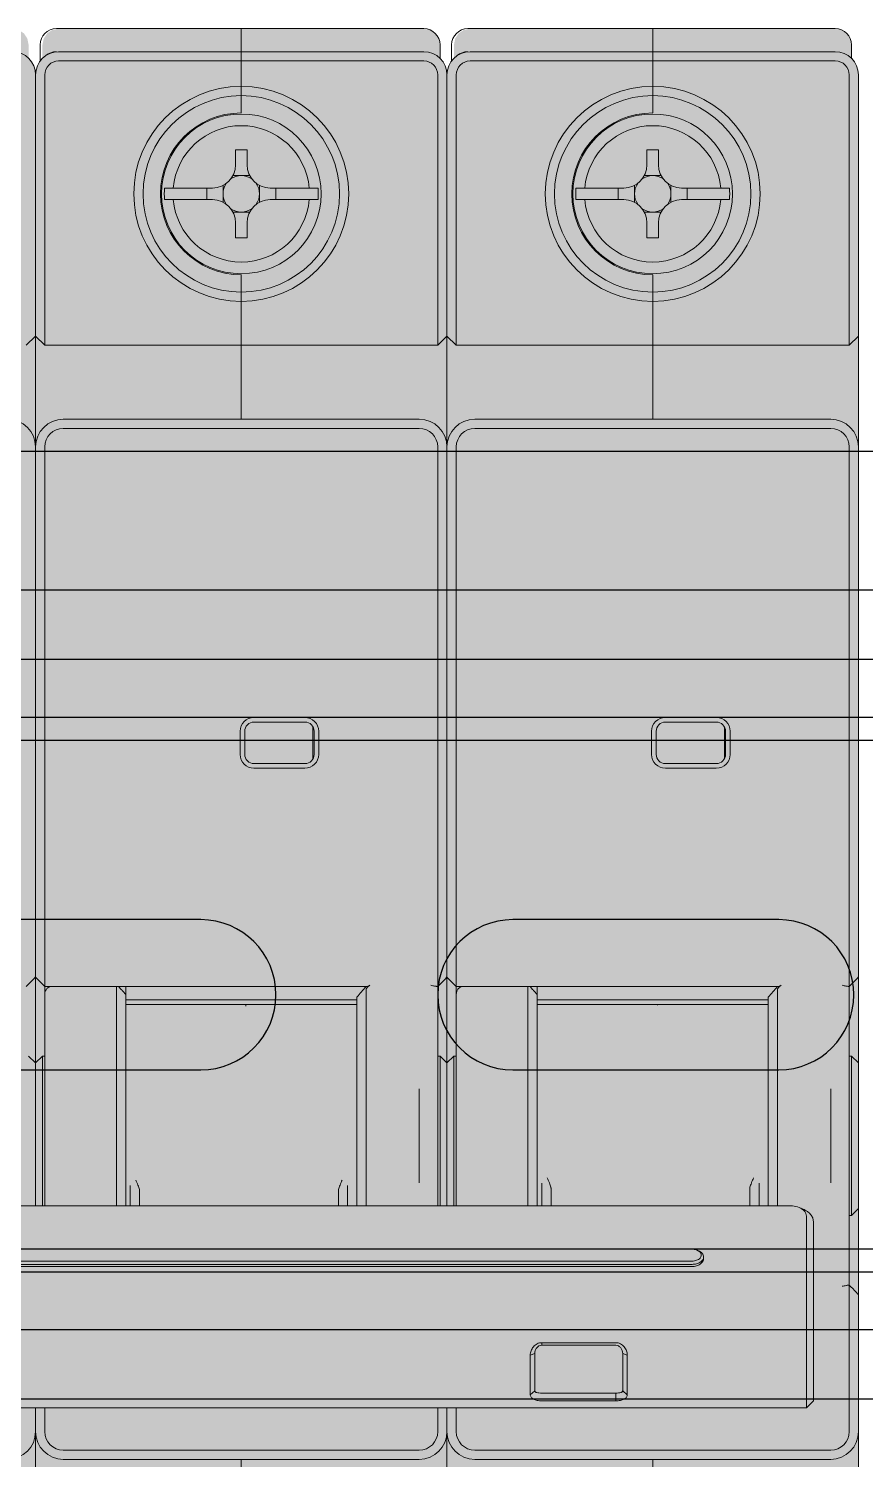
# Model space of a CAD drawing. Header units: millimetres. Extents: x -205 to 4435, y 0 to 4374.
# Drawn here: x 1730.8 to 1767, y 3533.2 to 3595.1 of the extents above; entities that cross this region are included whole.
import ezdxf
from ezdxf.enums import TextEntityAlignment as Align

# ---------------------------------------------------------------- set-up
doc = ezdxf.new("R2010")
doc.units = ezdxf.units.MM
for name, color, linetype, lineweight, true_color in [('BODY', 7, 'Continuous', 5, 0xf0f1eb), ('DETAILS', 7, 'Continuous', 5, 0x2f373d), ('INDICATOR', 7, 'Continuous', 5, 0x3d9868), ('LEVERS', 7, 'Continuous', 5, 0x2b7ac1), ('MARKING', 7, 'Continuous', 5, 0x2f373d), ('RECESS', 7, 'Continuous', 5, 0x6c747a), ('TERMINALS', 7, 'Continuous', 5, 0xa4adb6)]:
    doc.layers.add(name, color=color, linetype=linetype, lineweight=lineweight, true_color=true_color)
doc.layers.add('CP_DEVICES', color=7, linetype='Continuous')
doc.layers.add('PARAMETERS', color=7, linetype='Continuous', plot=False)
doc.styles.add('BLOCK_ARIAL', font='arial.ttf')

# ---------------------------------------------------------------- blocks, each defined once
blk = doc.blocks.new('A$Ca0305565')
at = {"color": 7, "linetype": 'Continuous', "lineweight": 25}
for p, q in [((414.5, 97.5), (35.5, 97.5)), ((414.5, 91.5), (35.5, 91.5)), ((414.5, 86), (35.5, 86)), ((293.25, 77.25), (281.75, 77.25)), ((318.25, 77.25), (306.75, 77.25)), ((281.75, 70.75), (293.25, 70.75)), ((306.75, 70.75), (318.25, 70.75)), ((414.5, 62), (35.5, 62)), ((414.5, 56.5), (35.5, 56.5))]:
    blk.add_line(p, q, dxfattribs=at)
at = {"color": 8, "linetype": 'Continuous', "lineweight": 25}
for p, q in [((414.5, 88.5), (35.5, 88.5)), ((414.5, 85), (35.5, 85)), ((414.5, 63), (35.5, 63)), ((414.5, 59.5), (35.5, 59.5))]:
    blk.add_line(p, q, dxfattribs=at)
at = {"color": 7, "linetype": 'Continuous', "lineweight": 25}
for centre, start, end in [((293.25, 74), 0, 90), ((306.75, 74), 90, 270), ((318.25, 74), 0, 90), ((293.25, 74), 270, 0), ((318.25, 74), 270, 0)]:
    blk.add_arc(centre, 3.25, start, end, dxfattribs=at)
blk = doc.blocks.new('*U391')
blk.add_blockref('A$Ca0305565', (-12.005, 536.234))
blk = doc.blocks.new('AV_3P_54')
at = {"layer": 'BODY', "true_color": 0xf0f1eb}
blk.add_hatch(color=7, dxfattribs=at).paths.add_polyline_path([(14.6, 2.2), (14.6, 0), (3.1, 0), (3.1, 2.2), (1.3, 2.2), (1.03, 2.255), (0.805, 2.405), (0.655, 2.63), (0.6, 2.9), (0.6, 3.4), (0.727, 3.4), (0.59, 3.49), (0.38, 3.81), (0.32, 4), (0.3, 4.2), (0.3, 15.5), (0.3, 20.3), (0.3, 26.24), (0.3, 29.95), (0.3, 36.25), (0.3, 39.96), (0.3, 62.9), (0.32, 63.14), (0.326, 63.16), (0.3, 63.16), (0.3, 67.7), (0.3, 79), (0.32, 79.2), (0.38, 79.39), (0.59, 79.71), (0.6, 79.717), (0.6, 80.3), (0.655, 80.57), (0.805, 80.795), (1.03, 80.945), (1.3, 81), (9.2, 81), (9.2, 81), (17.1, 81), (17.37, 80.945), (17.595, 80.795), (17.745, 80.57), (17.8, 80.3), (17.8, 79.717), (17.81, 79.71), (17.948, 79.5), (17.948, 79.5), (18.02, 79.39), (18.08, 79.2), (18.1, 79), (18.12, 79.2), (18.18, 79.39), (18.39, 79.71), (18.4, 79.717), (18.4, 80.3), (18.455, 80.57), (18.605, 80.795), (18.83, 80.945), (19.1, 81), (27, 81), (27, 81), (34.9, 81), (35.17, 80.945), (35.395, 80.795), (35.545, 80.57), (35.6, 80.3), (35.6, 79.717), (35.61, 79.71), (35.748, 79.5), (35.748, 79.5), (35.82, 79.39), (35.88, 79.2), (35.9, 79), (35.92, 79.2), (35.98, 79.39), (36.052, 79.5), (36.19, 79.71), (36.2, 79.717), (36.2, 80.3), (36.255, 80.57), (36.405, 80.795), (36.63, 80.945), (36.9, 81), (44.8, 81), (52.7, 81), (52.97, 80.945), (53.195, 80.795), (53.345, 80.57), (53.4, 80.3), (53.4, 79.717), (53.41, 79.71), (53.548, 79.5), (53.62, 79.39), (53.68, 79.2), (53.7, 79), (53.7, 67.7), (53.7, 62.9), (53.7, 39.975), (53.7, 39.97), (53.7, 36.25), (53.7, 29.95), (53.7, 26.23), (53.7, 26.225), (53.7, 20.3), (53.7, 15.5), (53.7, 4.2), (53.68, 4), (53.62, 3.81), (53.41, 3.49), (53.4, 3.483), (53.4, 2.9), (53.345, 2.63), (53.195, 2.405), (52.97, 2.255), (52.7, 2.2), (50.9, 2.2), (50.2, 2.2), (50.2, 0), (38.7, 0), (38.7, 2.2), (36.9, 2.2), (36.63, 2.255), (36.405, 2.405), (36.255, 2.63), (36.2, 2.9), (36.2, 3.4), (36.327, 3.4), (36.19, 3.49), (35.98, 3.81), (35.92, 4), (35.9, 4.2), (35.88, 4), (35.82, 3.81), (35.61, 3.49), (35.6, 3.483), (35.6, 2.9), (35.545, 2.63), (35.395, 2.405), (35.17, 2.255), (34.9, 2.2), (27, 2.2), (27, 2.2), (19.1, 2.2), (18.83, 2.255), (18.605, 2.405), (18.455, 2.63), (18.4, 2.9), (18.4, 3.4), (18.527, 3.4), (18.39, 3.49), (18.18, 3.81), (18.12, 4), (18.1, 4.2), (18.08, 4), (18.02, 3.81), (17.81, 3.49), (17.8, 3.483), (17.8, 2.9), (17.745, 2.63), (17.595, 2.405), (17.37, 2.255), (17.1, 2.2), (15.3, 2.2)])
at = {"layer": 'INDICATOR', "true_color": 0x3d9868}
for points in [[(30.175, 49.175), (29.985, 49.045), (29.75, 49), (27.55, 49), (27.315, 49.045), (27.125, 49.175), (26.995, 49.365), (26.95, 49.6), (26.95, 50.6), (26.995, 50.835), (27.125, 51.025), (27.315, 51.155), (27.55, 51.2), (29.75, 51.2), (29.985, 51.155), (30.175, 51.025), (30.305, 50.835), (30.35, 50.6), (30.35, 49.6), (30.305, 49.365)], [(47.975, 49.175), (47.785, 49.045), (47.55, 49), (45.35, 49), (45.115, 49.045), (44.925, 49.175), (44.795, 49.365), (44.75, 49.6), (44.75, 50.6), (44.795, 50.835), (44.925, 51.025), (45.115, 51.155), (45.35, 51.2), (47.55, 51.2), (47.785, 51.155), (47.975, 51.025), (48.105, 50.835), (48.15, 50.6), (48.15, 49.6), (48.105, 49.365)]]:
    blk.add_hatch(color=105, dxfattribs=at).paths.add_polyline_path(points)
at = {"layer": 'LEVERS'}
blk.add_hatch(color=256, dxfattribs=at).paths.add_polyline_path([(2.25, 29.435), (2.26, 29.475), (2.265, 29.515), (2.28, 29.55), (2.3, 29.59), (2.32, 29.63), (2.34, 29.665), (2.37, 29.7), (2.4, 29.735), (2.435, 29.765), (2.47, 29.8), (2.51, 29.825), (2.555, 29.855), (2.6, 29.885), (2.65, 29.905), (2.695, 29.93), (2.811, 29.978), (2.815, 29.98), (2.865, 30), (2.885, 30.01), (2.905, 30.015), (2.93, 30.025), (2.95, 30.03), (3.025, 30.05), (3.1, 30.065), (3.175, 30.07), (3.25, 30.075), (3.8, 30.075), (4.2, 30.075), (4.4, 30.075), (4.8, 30.075), (13.4, 30.075), (13.8, 30.075), (14.2, 30.075), (14.6, 30.075), (17.7, 30.075), (17.8, 30.075), (18.1, 30.075), (18.4, 30.075), (18.5, 30.075), (21.6, 30.075), (22, 30.075), (22.2, 30.075), (22.6, 30.075), (31.2, 30.075), (31.6, 30.075), (32, 30.075), (32.4, 30.075), (35.5, 30.075), (35.6, 30.075), (35.9, 30.075), (36.2, 30.075), (36.3, 30.075), (39.4, 30.075), (39.8, 30.075), (40, 30.075), (40.4, 30.075), (49, 30.075), (49.4, 30.075), (49.8, 30.075), (50.2, 30.075), (50.75, 30.075), (50.775, 30.075), (50.8, 30.075), (50.825, 30.07), (50.85, 30.07), (50.925, 30.06), (50.995, 30.045), (51.07, 30.025), (51.135, 30), (51.155, 29.995), (51.168, 29.987), (51.305, 29.93), (51.35, 29.905), (51.4, 29.885), (51.445, 29.855), (51.49, 29.825), (51.53, 29.8), (51.565, 29.765), (51.6, 29.735), (51.63, 29.7), (51.66, 29.665), (51.68, 29.63), (51.7, 29.59), (51.72, 29.55), (51.735, 29.515), (51.74, 29.475), (51.75, 29.435), (51.75, 29.395), (51.75, 21.625), (51.45, 21.325), (36.3, 21.325), (35.9, 21.325), (35.5, 21.325), (18.5, 21.325), (18.1, 21.325), (17.7, 21.325), (2.55, 21.325), (2.25, 21.625), (2.25, 26.64), (2.25, 29.395)])
at = {"layer": 'RECESS', "true_color": 0x6c747a}
for points in [[(21.6, 39.56), (21.69, 39.56), (22, 39.56), (32.4, 39.56), (32.42, 39.56), (32.435, 39.565), (32.455, 39.57), (32.475, 39.575), (32.495, 39.58), (32.515, 39.59), (32.54, 39.6), (32.535, 39.595), (32.525, 39.59), (32.525, 39.585), (32.52, 39.585), (32.515, 39.58), (32.495, 39.565), (32.475, 39.545), (32.46, 39.53), (32.44, 39.51), (32.435, 39.5), (32.425, 39.49), (32.42, 39.48), (32.415, 39.465), (32.41, 39.46), (32.405, 39.45), (32.4, 39.44), (32.4, 39.43), (32.4, 30.075), (32, 30.075), (31.6, 30.075), (31.2, 30.075), (22.6, 30.075), (22.2, 30.075), (22, 30.075), (21.6, 30.075), (18.5, 30.075), (18.4, 30.075), (18.1, 30.075), (17.8, 30.075), (17.7, 30.075), (17.7, 36.55), (17.7, 39.56), (17.73, 39.59), (17.755, 39.615), (17.785, 39.645), (17.81, 39.675), (17.885, 39.745), (17.955, 39.82), (18.03, 39.895), (18.1, 39.975), (18.1, 39.96), (18.5, 39.56), (18.77, 39.56), (18.8, 39.56)], [(39.4, 39.56), (39.49, 39.56), (39.8, 39.56), (50.2, 39.56), (50.22, 39.56), (50.235, 39.565), (50.255, 39.57), (50.275, 39.575), (50.295, 39.58), (50.315, 39.59), (50.34, 39.6), (50.335, 39.595), (50.325, 39.59), (50.325, 39.585), (50.32, 39.585), (50.315, 39.58), (50.295, 39.565), (50.275, 39.545), (50.26, 39.53), (50.24, 39.51), (50.235, 39.5), (50.225, 39.49), (50.22, 39.48), (50.215, 39.465), (50.21, 39.46), (50.205, 39.45), (50.2, 39.44), (50.2, 39.43), (50.2, 30.075), (49.8, 30.075), (49.4, 30.075), (49, 30.075), (40.4, 30.075), (40, 30.075), (39.8, 30.075), (39.4, 30.075), (36.3, 30.075), (36.2, 30.075), (35.9, 30.075), (35.6, 30.075), (35.5, 30.075), (35.5, 36.55), (35.5, 39.56), (35.53, 39.59), (35.555, 39.615), (35.585, 39.645), (35.61, 39.675), (35.685, 39.745), (35.755, 39.82), (35.83, 39.895), (35.9, 39.975), (35.9, 39.96), (36.3, 39.56), (36.57, 39.56), (36.6, 39.56)]]:
    blk.add_hatch(color=8, dxfattribs=at).paths.add_polyline_path(points)
at = {"layer": 'TERMINALS', "true_color": 0xa4adb6}
for points in [[(28.056, 69.321), (27.907, 69.289), (27.757, 69.262), (27.607, 69.24), (27.456, 69.222), (27.304, 69.21), (27.152, 69.202), (27, 69.2), (26.848, 69.202), (26.696, 69.21), (26.544, 69.222), (26.393, 69.24), (26.243, 69.262), (26.093, 69.289), (25.944, 69.321), (25.796, 69.358), (25.65, 69.4), (25.505, 69.447), (25.362, 69.498), (25.22, 69.554), (25.081, 69.614), (24.943, 69.68), (24.808, 69.749), (24.675, 69.823), (24.544, 69.901), (24.417, 69.984), (24.291, 70.07), (24.169, 70.161), (24.05, 70.256), (23.934, 70.354), (23.821, 70.456), (23.712, 70.562), (23.606, 70.671), (23.504, 70.784), (23.405, 70.9), (23.311, 71.019), (23.22, 71.141), (23.134, 71.267), (23.051, 71.394), (22.973, 71.525), (22.899, 71.658), (22.83, 71.793), (22.764, 71.931), (22.704, 72.071), (22.648, 72.212), (22.597, 72.355), (22.55, 72.5), (22.508, 72.646), (22.471, 72.794), (22.439, 72.943), (22.412, 73.093), (22.39, 73.243), (22.372, 73.394), (22.36, 73.546), (22.352, 73.698), (22.35, 73.85), (22.352, 74.002), (22.36, 74.154), (22.372, 74.306), (22.39, 74.457), (22.412, 74.607), (22.439, 74.757), (22.471, 74.906), (22.508, 75.054), (22.508, 75.054), (22.508, 75.054), (22.55, 75.2), (22.597, 75.345), (22.648, 75.488), (22.704, 75.63), (22.764, 75.769), (22.83, 75.907), (22.899, 76.042), (22.973, 76.175), (23.051, 76.306), (23.134, 76.434), (23.22, 76.559), (23.311, 76.681), (23.406, 76.8), (23.504, 76.916), (23.606, 77.029), (23.712, 77.138), (23.821, 77.244), (23.934, 77.346), (24.05, 77.445), (24.169, 77.539), (24.291, 77.63), (24.417, 77.716), (24.545, 77.799), (24.675, 77.877), (24.808, 77.951), (24.943, 78.021), (25.081, 78.086), (25.221, 78.146), (25.362, 78.202), (25.505, 78.253), (25.65, 78.3), (25.797, 78.342), (25.944, 78.379), (26.093, 78.411), (26.243, 78.438), (26.393, 78.46), (26.544, 78.478), (26.696, 78.49), (26.848, 78.498), (27, 78.5), (27.152, 78.498), (27.304, 78.49), (27.456, 78.478), (27.607, 78.46), (27.758, 78.438), (27.907, 78.411), (28.056, 78.379), (28.204, 78.342), (28.35, 78.3), (28.495, 78.253), (28.638, 78.202), (28.78, 78.146), (28.919, 78.086), (29.057, 78.021), (29.192, 77.951), (29.325, 77.877), (29.456, 77.799), (29.583, 77.716), (29.709, 77.63), (29.831, 77.539), (29.95, 77.445), (30.066, 77.346), (30.179, 77.244), (30.288, 77.138), (30.394, 77.029), (30.496, 76.916), (30.595, 76.8), (30.689, 76.681), (30.78, 76.559), (30.866, 76.434), (30.949, 76.306), (31.027, 76.175), (31.101, 76.042), (31.171, 75.907), (31.236, 75.769), (31.296, 75.63), (31.352, 75.488), (31.403, 75.345), (31.45, 75.2), (31.492, 75.054), (31.529, 74.906), (31.561, 74.757), (31.588, 74.608), (31.61, 74.457), (31.628, 74.306), (31.64, 74.154), (31.648, 74.002), (31.65, 73.85), (31.648, 73.698), (31.64, 73.546), (31.628, 73.394), (31.61, 73.243), (31.588, 73.093), (31.561, 72.943), (31.529, 72.794), (31.492, 72.647), (31.45, 72.5), (31.403, 72.355), (31.352, 72.212), (31.296, 72.071), (31.236, 71.931), (31.171, 71.793), (31.101, 71.658), (31.027, 71.525), (30.949, 71.395), (30.866, 71.267), (30.78, 71.142), (30.689, 71.019), (30.595, 70.9), (30.496, 70.784), (30.394, 70.671), (30.288, 70.562), (30.179, 70.456), (30.066, 70.354), (29.95, 70.256), (29.831, 70.161), (29.709, 70.07), (29.583, 69.984), (29.456, 69.901), (29.325, 69.823), (29.192, 69.749), (29.057, 69.68), (28.919, 69.615), (28.78, 69.554), (28.638, 69.498), (28.495, 69.447), (28.35, 69.4), (28.35, 69.4), (28.35, 69.4), (28.203, 69.358)], [(45.856, 69.321), (45.707, 69.289), (45.557, 69.262), (45.407, 69.24), (45.256, 69.222), (45.104, 69.21), (44.952, 69.202), (44.8, 69.2), (44.648, 69.202), (44.496, 69.21), (44.344, 69.222), (44.193, 69.24), (44.043, 69.262), (43.893, 69.289), (43.744, 69.321), (43.596, 69.358), (43.45, 69.4), (43.305, 69.447), (43.162, 69.498), (43.02, 69.554), (42.881, 69.614), (42.743, 69.68), (42.608, 69.749), (42.475, 69.823), (42.344, 69.901), (42.217, 69.984), (42.091, 70.07), (41.969, 70.161), (41.85, 70.256), (41.734, 70.354), (41.621, 70.456), (41.512, 70.562), (41.406, 70.671), (41.304, 70.784), (41.205, 70.9), (41.111, 71.019), (41.02, 71.141), (40.934, 71.267), (40.851, 71.394), (40.773, 71.525), (40.699, 71.658), (40.63, 71.793), (40.564, 71.931), (40.504, 72.071), (40.448, 72.212), (40.397, 72.355), (40.35, 72.5), (40.308, 72.646), (40.271, 72.794), (40.239, 72.943), (40.212, 73.093), (40.19, 73.243), (40.172, 73.394), (40.16, 73.546), (40.152, 73.698), (40.15, 73.85), (40.152, 74.002), (40.16, 74.154), (40.172, 74.306), (40.19, 74.457), (40.212, 74.607), (40.239, 74.757), (40.271, 74.906), (40.308, 75.054), (40.308, 75.054), (40.308, 75.054), (40.35, 75.2), (40.397, 75.345), (40.448, 75.488), (40.504, 75.63), (40.564, 75.769), (40.63, 75.907), (40.699, 76.042), (40.773, 76.175), (40.851, 76.306), (40.934, 76.434), (41.02, 76.559), (41.111, 76.681), (41.206, 76.8), (41.304, 76.916), (41.406, 77.029), (41.512, 77.138), (41.621, 77.244), (41.734, 77.346), (41.85, 77.445), (41.969, 77.539), (42.091, 77.63), (42.217, 77.716), (42.345, 77.799), (42.475, 77.877), (42.608, 77.951), (42.743, 78.021), (42.881, 78.086), (43.021, 78.146), (43.162, 78.202), (43.305, 78.253), (43.45, 78.3), (43.597, 78.342), (43.744, 78.379), (43.893, 78.411), (44.043, 78.438), (44.193, 78.46), (44.344, 78.478), (44.496, 78.49), (44.648, 78.498), (44.8, 78.5), (44.952, 78.498), (45.104, 78.49), (45.256, 78.478), (45.407, 78.46), (45.558, 78.438), (45.707, 78.411), (45.856, 78.379), (46.004, 78.342), (46.15, 78.3), (46.295, 78.253), (46.438, 78.202), (46.58, 78.146), (46.719, 78.086), (46.857, 78.021), (46.992, 77.951), (47.125, 77.877), (47.256, 77.799), (47.383, 77.716), (47.509, 77.63), (47.631, 77.539), (47.75, 77.445), (47.866, 77.346), (47.979, 77.244), (48.088, 77.138), (48.194, 77.029), (48.296, 76.916), (48.395, 76.8), (48.489, 76.681), (48.58, 76.559), (48.666, 76.434), (48.749, 76.306), (48.827, 76.175), (48.901, 76.042), (48.971, 75.907), (49.036, 75.769), (49.096, 75.63), (49.152, 75.488), (49.203, 75.345), (49.25, 75.2), (49.292, 75.054), (49.329, 74.906), (49.361, 74.757), (49.388, 74.608), (49.41, 74.457), (49.428, 74.306), (49.44, 74.154), (49.448, 74.002), (49.45, 73.85), (49.448, 73.698), (49.44, 73.546), (49.428, 73.394), (49.41, 73.243), (49.388, 73.093), (49.361, 72.943), (49.329, 72.794), (49.292, 72.647), (49.25, 72.5), (49.203, 72.355), (49.152, 72.212), (49.096, 72.071), (49.036, 71.931), (48.971, 71.793), (48.901, 71.658), (48.827, 71.525), (48.749, 71.395), (48.666, 71.267), (48.58, 71.142), (48.489, 71.019), (48.395, 70.9), (48.296, 70.784), (48.194, 70.671), (48.088, 70.562), (47.979, 70.456), (47.866, 70.354), (47.75, 70.256), (47.631, 70.161), (47.509, 70.07), (47.383, 69.984), (47.256, 69.901), (47.125, 69.823), (46.992, 69.749), (46.857, 69.68), (46.719, 69.615), (46.58, 69.554), (46.438, 69.498), (46.295, 69.447), (46.15, 69.4), (46.15, 69.4), (46.15, 69.4), (46.003, 69.358)]]:
    blk.add_hatch(color=253, dxfattribs=at).paths.add_polyline_path(points)
at = {"layer": 'DETAILS', "color": 250, "linetype": 'ByBlock', "lineweight": 5, "true_color": 0x2f373d}
for p, q in [((34.9, 81), (19, 81)), ((27, 77.35), (27, 81)), ((52.7, 81), (36.8, 81)), ((44.8, 77.35), (44.8, 81)), ((18.3, 79.597), (18.3, 80.3)), ((34.9, 80), (19.1, 80)), ((35.6, 80.3), (35.6, 79.697)), ((36.1, 79.597), (36.1, 80.3)), ((52.7, 80), (36.9, 80)), ((53.4, 80.3), (53.4, 79.697)), ((34.9, 79.6), (19.1, 79.6)), ((52.7, 79.6), (36.9, 79.6)), ((18.1, 63.02), (18.1, 79)), ((18.5, 79), (18.5, 67.3)), ((35.5, 67.3), (35.5, 79)), ((35.9, 63.02), (35.9, 79)), ((36.3, 79), (36.3, 67.3)), ((53.3, 67.3), (53.3, 79)), ((53.7, 4.2), (53.7, 79)), ((26.75, 75.1), (26.75, 75.753)), ((26.75, 75.753), (27.25, 75.753)), ((27.25, 75.1), (27.25, 75.753)), ((44.55, 75.1), (44.55, 75.753)), ((44.55, 75.753), (45.05, 75.753)), ((45.05, 75.1), (45.05, 75.753)), ((26.638, 74.639), (27.362, 74.639)), ((44.438, 74.639), (45.162, 74.639)), ((25.75, 74.1), (23.68, 74.1)), ((25.509, 74.1), (25.509, 73.6)), ((26.211, 73.488), (26.211, 74.212)), ((27.789, 74.212), (27.789, 73.488)), ((30.32, 74.1), (28.25, 74.1)), ((28.491, 74.1), (28.491, 73.6)), ((43.55, 74.1), (41.48, 74.1)), ((43.309, 74.1), (43.309, 73.6)), ((44.011, 73.488), (44.011, 74.212)), ((45.589, 74.212), (45.589, 73.488)), ((48.12, 74.1), (46.05, 74.1)), ((46.291, 74.1), (46.291, 73.6)), ((25.75, 73.6), (23.68, 73.6)), ((27.362, 73.061), (26.638, 73.061)), ((30.32, 73.6), (28.25, 73.6)), ((43.55, 73.6), (41.48, 73.6)), ((45.162, 73.061), (44.438, 73.061)), ((48.12, 73.6), (46.05, 73.6)), ((26.75, 71.947), (26.75, 72.6)), ((27.25, 71.947), (27.25, 72.6)), ((44.55, 71.947), (44.55, 72.6)), ((45.05, 71.947), (45.05, 72.6)), ((26.75, 71.947), (27.25, 71.947)), ((44.55, 71.947), (45.05, 71.947)), ((27, 64.1), (27, 70.35)), ((44.8, 64.1), (44.8, 70.35)), ((18.1, 67.7), (17.7, 67.3)), ((18.5, 67.3), (18.1, 67.7)), ((35.9, 67.7), (35.5, 67.3)), ((36.3, 67.3), (35.9, 67.7)), ((53.7, 67.7), (53.3, 67.3)), ((35.5, 67.3), (18.5, 67.3)), ((53.3, 67.3), (36.3, 67.3)), ((19.3, 64.1), (34.7, 64.1)), ((37.1, 64.1), (52.5, 64.1)), ((18.1, 63.158), (18.13, 63.158)), ((19.3, 63.7), (34.7, 63.7)), ((35.9, 63.158), (35.93, 63.158)), ((37.1, 63.7), (52.5, 63.7)), ((18.1, 30.075), (18.1, 62.9)), ((18.5, 39.56), (18.5, 62.9)), ((35.5, 30.075), (35.5, 62.9)), ((35.9, 30.075), (35.9, 62.9)), ((36.3, 39.56), (36.3, 62.9)), ((53.3, 20.3), (53.3, 62.9)), ((27.55, 51.2), (29.75, 51.2)), ((27.55, 51), (29.75, 51)), ((30.1, 49.418), (30.1, 50.782)), ((45.35, 51.2), (47.55, 51.2)), ((45.35, 51), (47.55, 51)), ((47.9, 49.418), (47.9, 50.782)), ((26.95, 49.6), (26.95, 50.6)), ((27.15, 49.6), (27.15, 50.6)), ((30.15, 50.6), (30.15, 49.6)), ((30.35, 50.6), (30.35, 49.6)), ((44.75, 49.6), (44.75, 50.6)), ((44.95, 49.6), (44.95, 50.6)), ((47.95, 50.6), (47.95, 49.6)), ((48.15, 50.6), (48.15, 49.6)), ((29.75, 49.2), (27.55, 49.2)), ((29.75, 49), (27.55, 49)), ((47.55, 49.2), (45.35, 49.2)), ((47.55, 49), (45.35, 49)), ((18.5, 39.56), (18.1, 39.96)), ((36.3, 39.56), (35.9, 39.96)), ((32.4, 39.56), (18.5, 39.56)), ((18.5, 30.075), (18.5, 39.56)), ((21.6, 30.075), (21.6, 39.56)), ((21.691, 39.56), (21.802, 39.435)), ((21.802, 39.435), (21.828, 39.407)), ((22, 30.075), (22, 39.56)), ((32, 30.075), (32, 39.104)), ((32.4, 39.432), (32.4, 30.075)), ((35.5, 39.56), (35.474, 39.56)), ((35.5, 39.56), (35.5, 39.56)), ((36.3, 30.075), (36.3, 39.56)), ((50.2, 39.56), (36.3, 39.56)), ((39.4, 30.075), (39.4, 39.56)), ((39.491, 39.56), (39.602, 39.435)), ((39.602, 39.435), (39.628, 39.407)), ((39.8, 30.075), (39.8, 39.56)), ((49.8, 30.075), (49.8, 39.104)), ((50.2, 39.432), (50.2, 30.075)), ((53.3, 39.56), (53.274, 39.56)), ((53.3, 39.56), (53.3, 39.56)), ((22, 38.981), (32, 38.981)), ((22, 38.78), (32, 38.78)), ((27.2, 38.711), (27.2, 38.78)), ((39.8, 38.981), (49.8, 38.981)), ((39.8, 38.78), (49.8, 38.78)), ((45, 38.756), (45, 38.78)), ((18.1, 36.25), (17.8, 36.55)), ((18.1, 36.25), (18.4, 36.55)), ((18.5, 36.55), (18.4, 36.55)), ((18.4, 30.075), (18.4, 36.55)), ((35.5, 36.55), (35.6, 36.55)), ((35.6, 36.55), (35.6, 30.075)), ((35.9, 36.25), (35.6, 36.55)), ((35.9, 36.25), (36.2, 36.55)), ((36.2, 30.075), (36.2, 36.55)), ((36.3, 36.55), (36.2, 36.55)), ((53.3, 36.55), (53.4, 36.55)), ((53.4, 36.55), (53.4, 29.65)), ((53.7, 36.25), (53.4, 36.55)), ((34.7, 35.129), (34.7, 31.071)), ((52.5, 35.129), (52.5, 31.071)), ((22.2, 30.075), (22.2, 30.954)), ((31.6, 30.075), (31.6, 30.954)), ((40, 30.075), (40, 31.052)), ((49.4, 30.075), (49.4, 31.052)), ((22.6, 30.733), (22.6, 30.075)), ((31.2, 30.075), (31.2, 30.733)), ((40.4, 30.834), (40.4, 30.075)), ((49, 30.075), (49, 30.834)), ((50.75, 30.075), (3.25, 30.075)), ((51.137, 30), (51.303, 29.929)), ((53.7, 29.95), (53.4, 29.65)), ((51.45, 21.327), (51.45, 29.626)), ((51.75, 21.627), (51.75, 29.396)), ((53.3, 29.65), (53.4, 29.65)), ((7.5, 28.191), (46.5, 28.191)), ((47, 27.858), (47, 27.786)), ((46.5, 27.678), (7.5, 27.678)), ((46.5, 27.538), (7.5, 27.538)), ((7.5, 27.439), (46.5, 27.439)), ((53.277, 26.64), (53.3, 26.64)), ((43.2, 24.149), (40, 24.149)), ((40, 24.149), (40, 24.041)), ((39.7, 23.68), (39.5, 23.605)), ((39.5, 21.899), (39.5, 23.604)), ((39.7, 22.067), (39.7, 23.68)), ((40, 24.041), (43.2, 24.041)), ((43.5, 23.68), (43.5, 22.067)), ((43.7, 23.605), (43.5, 23.68)), ((43.7, 23.604), (43.7, 21.899)), ((39.5, 21.899), (39.7, 22.067)), ((43.2, 21.967), (40, 21.967)), ((43.2, 21.63), (43.2, 21.967)), ((43.5, 22.067), (43.7, 21.899)), ((51.45, 21.327), (2.55, 21.327)), ((18.1, 4.2), (18.1, 21.327)), ((18.5, 20.3), (18.5, 21.327)), ((35.5, 21.327), (35.5, 20.3)), ((35.9, 4.2), (35.9, 21.327)), ((36.3, 20.3), (36.3, 21.327)), ((40, 21.63), (43.2, 21.63)), ((51.75, 21.627), (51.45, 21.327)), ((34.7, 19.5), (19.3, 19.5)), ((52.5, 19.5), (37.1, 19.5)), ((34.7, 19.1), (19.3, 19.1)), ((27, 12.85), (27, 19.1)), ((52.5, 19.1), (37.1, 19.1)), ((44.8, 12.85), (44.8, 19.1))]:
    blk.add_line(p, q, dxfattribs=at)
for centre in [(27, 73.85), (44.8, 73.85)]:
    blk.add_circle(centre, 3.455, dxfattribs=at)
for centre, radius, start, end in [((19, 80.3), 0.7, 90, 180), ((34.9, 80.3), 0.7, 0, 90), ((36.8, 80.3), 0.7, 90, 180), ((52.7, 80.3), 0.7, 0, 90), ((17.1, 79), 1, 0, 90), ((19.1, 79), 1, 90, 180), ((19, 79.3), 0.7, 90, 130.6008), ((34.9, 79), 1, 0, 90), ((36.9, 79), 1, 90, 180), ((36.8, 79.3), 0.7, 90, 130.6008), ((52.7, 79), 1, 0, 90), ((19.1, 79), 0.6, 90, 180), ((34.9, 79), 0.6, 0, 90), ((36.9, 79), 0.6, 90, 180), ((52.7, 79), 0.6, 0, 90), ((27, 73.85), 4.65, 90.00094, -90.00094), ((27, 73.85), 4.25, 90.00103, -90.00103), ((27, 73.85), 4.65, -90, 90), ((27, 73.85), 4.25, -90, 90), ((44.8, 73.85), 4.65, 90.00094, -90.00094), ((44.8, 73.85), 4.25, 90.00103, -90.00103), ((44.8, 73.85), 4.65, -90, 90), ((44.8, 73.85), 4.25, -90, 90), ((27, 73.85), 3.5, 90, -90), ((27, 73.85), 2.95, 4.86141, 175.13859), ((44.8, 73.85), 3.5, 90, -90), ((44.8, 73.85), 2.95, 4.86141, 175.13859), ((25.75, 75.1), 1, -90, 0), ((28.25, 75.1), 1, 180, -90), ((43.55, 75.1), 1, -90, 0), ((46.05, 75.1), 1, 180, -90), ((27, 73.85), 0.789, 145.03912, -145.03912), ((27, 73.85), 0.789, 55.03912, 124.96088), ((27, 73.85), 0.789, -34.96088, 34.96088), ((44.8, 73.85), 0.789, 145.03912, -145.03912), ((44.8, 73.85), 0.789, 55.03912, 124.96088), ((44.8, 73.85), 0.789, -34.96088, 34.96088), ((27, 73.85), 3.329, 175.69339, -175.69339), ((27, 73.85), 3.329, -4.30661, 4.30661), ((44.8, 73.85), 3.329, 175.69339, -175.69339), ((44.8, 73.85), 3.329, -4.30661, 4.30661), ((27, 73.85), 2.95, -175.13859, -4.86141), ((25.75, 72.6), 1, 0, 90), ((27, 73.85), 0.789, -124.96088, -55.03912), ((28.25, 72.6), 1, 90, 180), ((44.8, 73.85), 2.95, -175.13859, -4.86141), ((43.55, 72.6), 1, 0, 90), ((44.8, 73.85), 0.789, -124.96088, -55.03912), ((46.05, 72.6), 1, 90, 180), ((16.9, 62.9), 1.2, 0, 90), ((19.3, 62.9), 1.2, 90, 180), ((34.7, 62.9), 1.2, 0, 90), ((37.1, 62.9), 1.2, 90, 180), ((52.5, 62.9), 1.2, 0, 90), ((19.3, 62.9), 0.8, 90, 180), ((34.7, 62.9), 0.8, 0, 90), ((37.1, 62.9), 0.8, 90, 180), ((52.5, 62.9), 0.8, 0, 90), ((27.55, 50.6), 0.6, 90, 180), ((27.55, 50.6), 0.4, 90, 180), ((29.75, 50.6), 0.6, 0, 90), ((29.75, 50.6), 0.4, 0, 90), ((45.35, 50.6), 0.6, 90, 180), ((45.35, 50.6), 0.4, 90, 180), ((47.55, 50.6), 0.6, 0, 90), ((47.55, 50.6), 0.4, 0, 90), ((27.55, 49.6), 0.6, 180, -90), ((27.55, 49.6), 0.4, 180, -90), ((29.75, 49.6), 0.6, -90, 0), ((29.75, 49.6), 0.4, -90, 0), ((45.35, 49.6), 0.6, 180, -90), ((45.35, 49.6), 0.4, 180, -90), ((47.55, 49.6), 0.6, -90, 0), ((47.55, 49.6), 0.4, -90, 0), ((0.633, 56.632), 24.14, -45.00883, -44.6317), ((18.433, 56.632), 24.14, -45.00883, -44.6317), ((36.233, 56.632), 24.14, -45.00883, -44.6317), ((-37.695, -13.677), 79.755, 41.54088, 41.72705), ((86.883, -8.679), 72.769, 138.47872, 138.95623), ((-19.895, -13.677), 79.755, 41.54088, 41.72705), ((104.683, -8.679), 72.769, 138.47872, 138.95623), ((16.9, 20.3), 1.2, -90, 0), ((19.3, 20.3), 1.2, 180, -90), ((19.3, 20.3), 0.8, 180, -90), ((34.7, 20.3), 1.2, -90, 0), ((34.7, 20.3), 0.8, -90, 0), ((37.1, 20.3), 1.2, 180, -90), ((37.1, 20.3), 0.8, 180, -90), ((52.5, 20.3), 1.2, -90, 0), ((52.5, 20.3), 0.8, -90, 0)]:
    blk.add_arc(centre, radius, start, end, dxfattribs=at)
for points, start_tangent, end_tangent in [([(17.812, 39.673), (18.1, 39.973)], (0.702438, 0.711745), (0.675361, 0.737487)), ([(35.612, 39.673), (35.9, 39.973)], (0.702438, 0.711745), (0.675361, 0.737487)), ([(53.412, 39.673), (53.7, 39.973)], (0.702438, 0.711745), (0.675361, 0.737487)), ([(18.5, 39.219), (18.523, 39.351), (18.593, 39.466)], (0, 1), (0.677993, 0.735069)), ([(18.593, 39.466), (18.69, 39.536)], (0.677993, 0.735069), (0.914358, 0.404907)), ([(18.69, 39.536), (18.8, 39.56)], (0.914358, 0.404907), (1, 0)), ([(32.56, 39.611), (32.473, 39.574), (32.4, 39.56)], (-0.892886, -0.450283), (-1, 0)), ([(32.4, 39.432), (32.413, 39.467), (32.442, 39.508), (32.514, 39.58)], (-0.000001, 1), (0.779463, 0.626449)), ([(32.514, 39.58), (32.526, 39.589), (32.56, 39.611)], (0.779463, 0.626449), (0.892886, 0.450283)), ([(35.2, 39.611), (35.361, 39.578), (35.428, 39.566), (35.477, 39.56)], (0.977632, -0.210321), (0.999991, -0.004183)), ([(36.3, 39.219), (36.323, 39.351), (36.393, 39.466)], (0, 1), (0.677993, 0.735069)), ([(36.393, 39.466), (36.49, 39.536)], (0.677993, 0.735069), (0.914358, 0.404907)), ([(36.49, 39.536), (36.6, 39.56)], (0.914358, 0.404907), (1, 0)), ([(50.36, 39.611), (50.273, 39.574), (50.2, 39.56)], (-0.892886, -0.450283), (-1, 0)), ([(50.2, 39.432), (50.213, 39.467), (50.242, 39.508), (50.314, 39.58)], (-0.000001, 1), (0.779463, 0.626449)), ([(50.314, 39.58), (50.326, 39.589), (50.36, 39.611)], (0.779463, 0.626449), (0.892886, 0.450283)), ([(53, 39.611), (53.161, 39.578), (53.228, 39.566), (53.277, 39.56)], (0.977632, -0.210321), (0.999991, -0.004183)), ([(22.595, 30.771), (22.566, 30.862), (22.528, 30.966), (22.434, 31.183)], (-0.26454, 0.964375), (-0.427017, 0.904244)), ([(31.205, 30.771), (31.233, 30.862), (31.272, 30.966), (31.366, 31.183)], (0.26454, 0.964375), (0.427017, 0.904244)), ([(40.395, 30.871), (40.366, 30.961), (40.328, 31.065), (40.234, 31.282)], (-0.268942, 0.963156), (-0.425203, 0.905098)), ([(49.005, 30.871), (49.033, 30.961), (49.072, 31.065), (49.166, 31.282)], (0.268942, 0.963156), (0.425203, 0.905098)), ([(22.595, 30.771), (22.6, 30.733)], (0.26454, -0.964375), (0, -1)), ([(31.2, 30.733), (31.205, 30.771)], (0, 1), (0.26454, 0.964375)), ([(40.395, 30.871), (40.4, 30.834)], (0.268942, -0.963156), (0, -1)), ([(49, 30.834), (49.005, 30.871)], (0, 1), (0.268942, 0.963156)), ([(50.75, 30.075), (50.852, 30.07), (51.137, 30)], (1, 0), (0.920425, -0.390918)), ([(51.137, 30), (51.201, 29.969), (51.356, 29.851)], (0.920425, -0.390918), (0.670349, -0.742046)), ([(51.303, 29.929), (51.489, 29.827), (51.631, 29.699), (51.72, 29.552), (51.75, 29.396)], (0.920349, -0.391097), (0, -1)), ([(51.356, 29.851), (51.426, 29.743), (51.45, 29.626)], (0.670349, -0.742046), (0, -1)), ([(46.5, 28.191), (46.558, 28.188), (46.721, 28.148)], (1, 0), (0.920156, -0.391552)), ([(46.846, 28.063), (46.886, 28.001), (46.9, 27.935), (46.887, 27.869), (46.847, 27.807), (46.783, 27.754), (46.7, 27.713), (46.5, 27.678)], (0.672433, -0.740158), (-1, 0)), ([(47, 27.858), (46.99, 27.795), (46.962, 27.735), (46.854, 27.631), (46.691, 27.562), (46.5, 27.538)], (0, -1), (-1, 0)), ([(46.721, 28.148), (46.758, 28.13), (46.846, 28.063)], (0.920156, -0.391552), (0.672433, -0.740158)), ([(46.776, 28.124), (46.87, 28.073), (46.941, 28.009), (46.985, 27.936), (47, 27.858)], (0.920397, -0.390985), (0, -1)), ([(47, 27.786), (46.962, 27.659), (46.854, 27.546), (46.691, 27.467), (46.5, 27.439)], (0.000005, -1), (-1, 0)), ([(53.211, 26.631), (53.164, 26.622), (53, 26.589)], (-0.983358, -0.181676), (-0.977629, -0.210335)), ([(53.277, 26.64), (53.264, 26.639), (53.211, 26.631)], (-0.999996, 0.002845), (-0.983358, -0.181676)), ([(53.7, 26.227), (53.601, 26.333), (53.3, 26.64)], (-0.67535, 0.737498), (-0.707107, 0.707107)), ([(40, 24.149), (39.798, 24.1), (39.637, 23.972), (39.535, 23.798), (39.5, 23.604)], (-0.999997, 0.002394), (0.002026, -0.999998)), ([(43.7, 23.604), (43.665, 23.798), (43.563, 23.972), (43.402, 24.1), (43.2, 24.149)], (0.002143, 0.999998), (-1, -0.000483)), ([(39.7, 23.68), (39.721, 23.806), (39.781, 23.92), (39.876, 24.006), (40, 24.041)], (0, 1), (0.999998, -0.001762)), ([(43.2, 24.041), (43.324, 24.006), (43.419, 23.92), (43.479, 23.806), (43.5, 23.68)], (1, 0.000238), (0.000005, -1)), ([(39.5, 21.899), (39.509, 21.844), (39.535, 21.793), (39.578, 21.747), (39.637, 21.708), (39.798, 21.651), (40, 21.63)], (-0.003332, -0.999994), (1, 0.000198)), ([(40, 21.967), (39.876, 21.974), (39.781, 21.993), (39.746, 22.007), (39.721, 22.024), (39.705, 22.044), (39.7, 22.067)], (-1, 0.000238), (-0.000012, 1)), ([(43.5, 22.067), (43.495, 22.044), (43.479, 22.024), (43.454, 22.007), (43.419, 21.993), (43.324, 21.974), (43.2, 21.967)], (0, -1), (-0.999998, -0.001773)), ([(43.2, 21.63), (43.402, 21.651), (43.563, 21.707), (43.622, 21.747), (43.665, 21.793), (43.691, 21.844), (43.7, 21.899)], (1, -0.000987), (-0.0031, 0.999995))]:
    blk.add_spline(points, degree=3, dxfattribs=dict(at, start_tangent=start_tangent, end_tangent=end_tangent))
at = {"layer": 'MARKING', "color": 250, "true_color": 0x2f373d, "style": 'BLOCK_ARIAL'}
for tag, p, height in [('CURVE', (2, 54.7), 3), ('IN_A', (4.5, 54.7), 3), ('UE_V', (2, 52.2), 1.4)]:
    blk.add_attdef(tag, p, '', height=height, dxfattribs=at)
blk.add_attdef('ICN_A', text='', height=1.8, dxfattribs=at).set_placement((7.25, 43.1), align=Align.MIDDLE_CENTER)
at = {"layer": 'PARAMETERS', "color": 250, "true_color": 0x2f373d, "style": 'BLOCK_ARIAL', "flags": 1}
for tag in ['WIDTH_MM', 'STANDARD', 'UIMP_KV', 'DESCRIPTION', 'POLES', 'FREQ_HZ', 'HEIGHT_MM', 'DEPTH_MM', 'ICS_KA', 'ID', 'IP']:
    blk.add_attdef(tag, (2, 20), '', height=0.4, dxfattribs=at)

msp = doc.modelspace()

# ---------------------------------------------------------------- block references
msp.add_blockref('*U391', (1457.036, 2943.022))
at = {"layer": 'CP_DEVICES'}
msp.add_blockref('AV_3P_54', (1713.031, 3514.056), dxfattribs=at)

doc.saveas('drawing.dxf')
